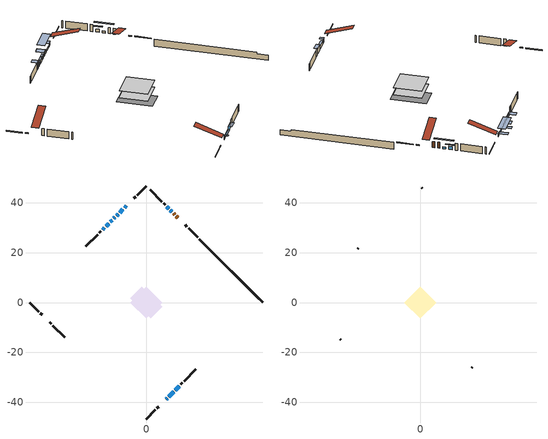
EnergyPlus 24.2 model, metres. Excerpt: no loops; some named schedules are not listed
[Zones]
conditioned space
 floor adiabatic (AdiabaticFloorConstruction): -6.35,0 0,6.35 6.35,0 0,-6.35 z0.77
 floor foundation (Slab1 construction): -6.36,1.73 -1.73,6.36 6.36,-1.73 1.73,-6.36 z-1.62
 wall outside (RimJoist1 construction): 0,-46.69 3.63,-43.07 / -46.69,0 -43.07,-3.63 / 0,46.69 -3.63,43.07 / 20.61,26.09 16.98,29.72 z0.77:1.07
 wall outside (RimJoist2 construction): 4.28,-42.41 5,-41.7 / -42.41,-4.28 -41.7,-5 / -4.28,42.41 -5,41.7 / 16.32,30.37 15.61,31.08 z0.77:1.07
 wall outside (AdiabaticWallConstruction 1): 12.67,34.03 12.12,34.57 / 11.47,35.23 10.97,35.72 z0.77:2.8
 wall outside (AdiabaticWallConstruction): 7.94,-38.76 8.35,-38.34 z0.77:1.99; -7.94,38.76 -8.71,37.98 / 9.03,37.66 8.26,38.44 / -13.65,33.04 -14.43,32.27 / -16.75,29.95 -17.52,29.18 z0.77:1.79; 10.32,36.38 9.68,37.01 / -9.37,37.33 -10.62,36.07 / -11.28,35.41 -11.91,34.78 z0.77:1.41; 9.01,-37.69 10.95,-35.75 / -15.08,31.61 -16.09,30.6 z0.77:1.81; -12.57,34.13 -13,33.7 z0.77:1.69; 11.6,-35.09 13.2,-33.49 z0.77:2.5
 wall outside (Wall1 construction): 13.86,-32.83 14.5,-32.2 / -38.76,-7.94 -38.12,-8.57 / -18.18,28.52 -18.81,27.88 / 7.6,39.09 6.97,39.73 z0.77:3.21
 wall outside (Wall2 construction): 15.15,-31.54 19.92,-26.77 / -37.46,-9.23 -32.7,-14 / -19.47,27.23 -24.24,22.46 / 6.31,40.39 1.54,45.15 z0.77:3.21
 wall foundation (FoundationWall1 construction): 21.26,25.43,-1.62 21.26,25.43,0.77 44.15,2.54,0.77 44.15,2.54,0.14 46.69,0,0.14 46.69,0,-1.62
 window (WindowConstruction 7): 7.94,-38.76 8.35,-38.34 z0.77:1.99
 window (WindowConstruction 6): -7.94,38.76 -8.71,37.99 z0.77:1.78
 window (WindowConstruction 9): 10.31,36.38 9.69,37.01 z0.77:1.4
 window (WindowConstruction 10): -9.37,37.33 -10.62,36.07 z0.77:1.4
 window (WindowConstruction 11): -11.28,35.41 -11.91,34.78 z0.77:1.4
 window (WindowConstruction): 9.01,-37.69 10.95,-35.75 z0.77:1.81
 window (WindowConstruction 1): 9.03,37.67 8.26,38.44 z0.77:1.78
 window (WindowConstruction 8): -12.57,34.13 -13,33.7 z0.77:1.68
 window (WindowConstruction 2): 11.61,-35.09 13.2,-33.49 z0.77:2.5
 window (WindowConstruction 3): -13.65,33.04 -14.43,32.27 z0.77:1.78
 window (WindowConstruction 4): -15.08,31.61 -16.09,30.6 z0.77:1.81
 window (WindowConstruction 5): -16.75,29.95 -17.52,29.18 z0.77:1.78
 door (Door): 12.67,34.03 12.12,34.57 z0.77:2.8
 door (Door 1): 11.47,35.23 10.97,35.72 z0.77:2.8
 ceiling adiabatic (AdiabaticFloorConstruction): 0,-6.35 6.35,0 0,6.35 -6.35,0 z0.77
attic - vented
 floor to conditioned space (Floor1 construction Reversed): -6.34,0 0,6.34 6.34,0 0,-6.34 z3.21
 wall outside (Wall3 construction): 20.58,-26.12 20.8,-25.89 / -32.04,-14.66 -31.81,-14.88 / -24.89,21.8 -25.12,21.58 / 0.88,45.81 0.66,46.04 z0.77:3.21
 roof outside (Roof1 construction): 7.28,-39.41,3.21 1.1,-33.24,6.12 -0.52,-34.86,6.12 5.65,-41.04,3.21; -39.41,-7.28,3.21 -33.24,-1.1,6.12 -34.86,0.52,6.12 -41.04,-5.65,3.21; -7.28,39.41,3.21 -1.1,33.24,6.12 0.52,34.86,6.12 -5.65,41.04,3.21; 13.32,33.37,3.21 7.15,27.19,6.12 8.78,25.56,6.12 14.95,31.74,3.21
shading: 8.46,-38.24 7.83,-38.86 8.69,-39.72 9.32,-39.1 z2.14; -8.81,37.88 -7.83,38.86 -9.99,41.02 -10.97,40.04 z1.93; 7.75,38.95 12.25,34.44 12.68,34.87 8.18,39.38 z4.14; -12.56,34.13 -7.43,39.27 -9.15,40.99 -14.29,35.86 z4.14; -12.02,34.68 -11.18,35.52 -13.33,37.68 -14.17,36.84 z1.55; 11.05,-35.64 8.9,-37.79 9.33,-38.22 11.48,-36.07 z1.96; 7.61,39.08 9.67,37.02 10.1,37.45 8.04,39.51 z2.7; -13.43,33.27 -12.14,34.56 -13.86,36.28 -15.16,34.99 z2.29; 13.31,-33.38 11.5,-35.19 12.36,-36.06 14.17,-34.25 z2.65; -14.53,32.16 -13.55,33.14 -13.98,33.58 -14.96,32.59 z1.93; -16.2,30.5 -14.98,31.72 -15.41,32.15 -16.63,30.93 z1.96; -17.62,29.07 -16.64,30.05 -18.37,31.78 -19.35,30.8 z1.93
[Building]
Building 1: Terrain=Suburbs
[Site:Location]
Quebec Intl AP_QC: Latitude {deg}=46.8; Longitude {deg}=-71.38; Time Zone {hr}=-5; Elevation {m}=74; Keep Site Location Information=Yes
[Site:GroundTemperature:Shallow]
0.0108218, -2.24938, -2.43038, -1.3578, 2.94801, 7.23376, 10.9493, 13.303, 13.5029, 11.5886, 7.96783, 3.81355
[Site:WaterMainsTemperature]
Calculation Method=Schedule; Temperature Schedule=mains temperature schedule
[Material] Roughness=Rough; Thermal Absorptance=0.9
Name | Thickness {m} | Conductivity {W/m-K} | Density {kg/m3} | Specific Heat {J/kg-K} | Solar Absorptance | Visible Absorptance
asphalt or fiberglass shingles | 0.00635 | 0.162714 | 1121.4 | 1465.45 | 0.4 | 0.4
ceiling loosefill ins | 0.0846667 | 0.0480833 | 16.02 | 1046.75 | 0.7 | 0.7
ceiling stud and cavity | 0.1397 | 0.106923 | 65.682 | 1177.47 | 0.7 | 0.7
concrete 4.0 in. | 0.1016 | 1.803125 | 2242.8 | 837.4 | 0.7 | 0.7
concrete 8.0 in. | 0.2032 | 1.803125 | 2242.8 | 837.4 | 0.7 | 0.7
door material | 0.04445 | 0.053851 | 512.64 | 1214.23 | 0.7 | 0.7
exterior vertical ins | 0.00218552 | 0.029427 | 32.04 | 1214.23 | 0.7 | 0.7
floor covering | 0.0127 | 0.0433444 | 54.468 | 1339.84 | 0.6 | 0.6
floor rigid ins; wall rigid ins | 0.512978 | 0.029427 | 32.04 | 1214.23 | 0.7 | 0.7
floor stud and cavity | 0.1397 | 1.75129 | 37.0049 | 1207.88 | 0.7 | 0.7
furniture material conditioned space 1 | 0.1524 | 0.115458 | 640.8 | 1214.23 | 0.6 | 0.6
gypsum board | 0.0127 | 0.160291 | 801 | 837.4 | 0.6 | 0.6
gypsum board 1 | 0.0127 | 0.160291 | 801 | 837.4 | 0.7 | 0.7
osb sheathing 0.5 in. | 0.0127 | 0.115458 | 512.64 | 1214.23 | 0.7 | 0.7
osb sheathing 0.75 in. | 0.01905 | 0.115458 | 512.64 | 1214.23 | 0.7 | 0.7
osb sheathing 2.0 in. | 0.0508 | 0.115458 | 512.64 | 1214.23 | 0.7 | 0.7
rim joist stud and cavity | 0.0508 | 0.353641 | 125.044 | 1163.47 | 0.6 | 0.6
rim joist stud and cavity 1 | 0.0508 | 0.647153 | 125.044 | 1163.47 | 0.6 | 0.6
wall stud and cavity | 0.1397 | 0.0817079 | 139.0536 | 1170.24 | 0.7 | 0.7
wall stud and cavity 1 | 0.1397 | 0.0763602 | 139.0536 | 1170.24 | 0.7 | 0.7
wall stud and cavity 2 | 0.0889 | 6.1454 | 50.32683 | 1063.81 | 0.6 | 0.6
wall stud and cavity 3 | 0.0889 | 0.380278 | 52.3479 | 1209.89 | 0.7 | 0.7
wall stud and cavity 4 | 0.0889 | 0.391764 | 83.0341 | 1211.67 | 0.7 | 0.7
wood siding | 0.0254 | 0.102417 | 544.68 | 1172.36 | 0.4 | 0.4
wood siding 1 | 0.00254 | 0.102417 | 544.68 | 1172.36 | 0.4 | 0.4
wood siding 2; wood siding 3; wood siding 4 | 0.0254 | 0.102417 | 544.68 | 1172.36 | 0.7 | 0.7
[WindowMaterial:SimpleGlazingSystem]
Name | U-Factor {W/m2-K} | Solar Heat Gain Coefficient
WindowMaterial | 2.938365 | 0.6
WindowMaterial 1 | 2.95029 | 0.58
WindowMaterial 2 | 2.89351 | 0.66
WindowMaterial 3 | 2.93666 | 0.6
WindowMaterial 4 | 3.00253 | 0.54
WindowMaterial 5 | 2.97187 | 0.62
WindowMaterial 6 | 3.0383 | 0.46
WindowMaterial 7 | 3.03943 | 0.46
[Construction]
AdiabaticFloorConstruction: floor stud and cavity, floor rigid ins, osb sheathing 0.75 in., floor covering
AdiabaticWallConstruction: wood siding 3, wall rigid ins, wall stud and cavity 3, gypsum board
AdiabaticWallConstruction 1: wood siding 4, wall rigid ins, wall stud and cavity 3, gypsum board
Door; Door 1: door material
Floor1 construction Reversed: gypsum board, ceiling stud and cavity, ceiling loosefill ins
FoundationWall1 construction: concrete 8.0 in., gypsum board 1
furniture construction conditioned space 1: furniture material conditioned space 1
PartitionWallConstruction: gypsum board, wall stud and cavity 4, gypsum board
RimJoist1 construction: wood siding 2, osb sheathing 2.0 in., rim joist stud and cavity
RimJoist2 construction: wood siding 2, osb sheathing 2.0 in., rim joist stud and cavity 1
Roof1 construction: asphalt or fiberglass shingles
Slab1 construction: concrete 4.0 in.
Wall1 construction: wood siding, osb sheathing 0.5 in., wall stud and cavity, gypsum board
Wall2 construction: wood siding, osb sheathing 0.5 in., wall stud and cavity 1, gypsum board
Wall3 construction: wood siding 1, wall stud and cavity 2
WindowConstruction: WindowMaterial
WindowConstruction 1; WindowConstruction 3; WindowConstruction 5: WindowMaterial 1
WindowConstruction 10; WindowConstruction 11; WindowConstruction 9: WindowMaterial 7
WindowConstruction 2: WindowMaterial 2
WindowConstruction 4: WindowMaterial 3
WindowConstruction 6: WindowMaterial 4
WindowConstruction 7: WindowMaterial 5
WindowConstruction 8: WindowMaterial 6
[Zone] Multiplier=1; Part of Total Floor Area=Yes
Name | Volume {m3}
attic - vented | 38.031
conditioned space | 393.3
[Space]
Name | Zone | Volume {m3}
attic - vented 1 | attic - vented | 38.031
conditioned space 1 | conditioned space | 393.3
[ZoneInfiltration:EffectiveLeakageArea]
infil attic - vented 1: Zone or Space=attic - vented 1; Schedule=Always On Discrete; Effective Air Leakage Area {cm2}=2970.46; Stack Coefficient=0.000372062; Wind Coefficient=1.30325e-05
[ZoneMixing]
whole house fan mix: Zone or Space=attic - vented; Schedule=Always On Continuous; Design Flow Rate Calculation Method=Flow/Zone; Design Flow Rate {m3/s}=0; Source Zone or Space=conditioned space
[SurfaceProperty:ExposedFoundationPerimeter]
Slab1: Exposed Perimeter Calculation Method=TotalExposedPerimeter; Total Exposed Perimeter {m}=35.966
[InternalMass] Zone or ZoneList=conditioned space; Space or SpaceList=conditioned space 1
Name | Construction | Surface Area {m2}
furniture mass conditioned space 1 | furniture construction conditioned space 1 | 62.1599
partition wall mass | PartitionWallConstruction | 155.4
[Lights]
interior lighting: Zone or ZoneList or Space or SpaceList=conditioned space 1; Schedule=interior lighting schedule; Design Level Calculation Method=LightingLevel; Lighting Level {W}=343.2; Return Air Fraction=0; Fraction Radiant=0.6; Fraction Visible=0.2; Fraction Replaceable=1
[People]
occupants: Zone or ZoneList or Space or SpaceList=conditioned space 1; Number of People Schedule=occupants schedule; Number of People Calculation Method=People; Number of People=3; Fraction Radiant=0.314171; Sensible Heat Fraction=0.56303; Activity Level Schedule=occupants activity schedule; Carbon Dioxide Generation Rate {m3/s-W}=0; Enable ASHRAE 55 Comfort Warnings=No; Mean Radiant Temperature Calculation Type=EnclosureAveraged
[ElectricEquipment] Zone or ZoneList or Space or SpaceList=conditioned space 1; Design Level Calculation Method=EquipmentLevel
Name | Schedule | Design Level {W} | Fraction Latent | Fraction Radiant | Fraction Lost
clothes dryer | clothes dryer schedule | 140.772 | 0.015 | 0.081 | 0.85
clothes washer | clothes washer schedule | 32.1985 | 0.03 | 0.162 | 0.7
cooking range | cooking range schedule | 215.147 | 0.08 | 0.432 | 0.2
dishwasher | dishwasher schedule | 66.8632 | 0.3 | 0.18 | 0.4
fridge | fridge schedule | 72.9452 | 0 | 0.6 | 0
mech vent house fan | mech vent house fan schedule | 0 | 0 | 0 | 1
mech vent house fan cfis | mech vent house fan cfis schedule | 0 | 0 | 0 | 0
mech vent range fan 0 | mech vent range fan 0 schedule | 57 | 0 | 0 | 1
misc plug loads | misc plug loads schedule | 494.7 | 0.045 | 0.513 | 0.1
whole house fan | Always On Discrete | 0 | 0 | 0 | 1
[OtherEquipment] Zone or ZoneList or Space or SpaceList=conditioned space 1; Design Level Calculation Method=EquipmentLevel
Name | Fuel Type | Schedule | Design Level {W} | Fraction Latent | Fraction Radiant | Fraction Lost
clothes dryer 1 | Electricity | clothes dryer schedule | 0 | 0.015 | 0.081 | 0.85
cooking range 1 | Electricity | cooking range schedule | 0 | 0.08 | 0.432 | 0.2
general water use latent | None | general water use schedule | 62.594 | 1 | 0 | 0
general water use sensible | None | general water use schedule | -61.6891 | 0 | 0.6 | 0
mech vent house fan latent load | None | Always On Discrete | 0 | 1 | 0 | 0
mech vent house fan sensible load | None | Always On Discrete | 0 | 0 | 0 | 0
water heater energy adjustment1 | Electricity | Always On Discrete | 0.01 | 0 | 0 | 1
[ZoneInfiltration:DesignFlowRate] Zone or ZoneList or Space or SpaceList=conditioned space 1; Schedule=Always On Discrete; Design Flow Rate Calculation Method=Flow/Zone; Design Flow Rate {m3/s}=0
infil flow; natural vent flow; whole house fan flow
[Foundation:Kiva]
Foundation Kiva 1: Initial Indoor Air Temperature {C}=18; Wall Height Above Grade {m}=0.769986; Wall Depth Below Slab {m}=0.2032; Custom Block Material Name 1=exterior vertical ins; Custom Block Depth 1 {m}=2.39; Custom Block X Position 1 {m}=0.2159; Custom Block Z Position 1 {m}=0
[Foundation:Kiva:Settings]
Soil Conductivity {W/m-K}=0.849921; Soil Density {kg/m3}=1842.3; Soil Specific Heat {J/kg-K}=418.7; Ground Solar Absorptivity=0.9; Ground Thermal Absorptivity=0.9; Ground Surface Roughness {m}=0.03; Far-Field Width {m}=40; Deep-Ground Boundary Condition=ZeroFlux; Deep-Ground Depth {m}=40; Minimum Cell Dimension {m}=0.2; Maximum Cell Growth Coefficient=3; Simulation Timestep=Timestep
[Exterior:Lights]
exterior lighting: Schedule=exterior lighting schedule; Design Level {W}=75.6
[Schedule:Constant]
Name | Hourly Value
Always On Continuous; mech vent house fan schedule; mech vent house fan cfis schedule; Always On Discrete | 1
occupants activity schedule | 117.228
fridge schedule | 0
[Schedule:Week:Daily]
interior lighting schedule Week Rule - Jan1-Jan27: interior lighting schedule day, interior lighting schedule day, interior lighting schedule day, interior lighting schedule day, interior lighting schedule day, interior lighting schedule day, interior lighting schedule day, interior lighting schedule default day, interior lighting schedule default day, interior lighting schedule default day, interior lighting schedule default day, interior lighting schedule default day
interior lighting schedule Week Rule - Jan28-Feb3: interior lighting schedule day, interior lighting schedule day, interior lighting schedule day, interior lighting schedule day, interior lighting schedule day 1, interior lighting schedule day 1, interior lighting schedule day 1, interior lighting schedule default day, interior lighting schedule default day, interior lighting schedule default day, interior lighting schedule default day, interior lighting schedule default day
interior lighting schedule Week Rule - Feb4-Feb24: interior lighting schedule day 1, interior lighting schedule day 1, interior lighting schedule day 1, interior lighting schedule day 1, interior lighting schedule day 1, interior lighting schedule day 1, interior lighting schedule day 1, interior lighting schedule default day, interior lighting schedule default day, interior lighting schedule default day, interior lighting schedule default day, interior lighting schedule default day
interior lighting schedule Week Rule - Feb25-Mar3: interior lighting schedule day 1, interior lighting schedule day 1, interior lighting schedule day 1, interior lighting schedule day 1, interior lighting schedule day 2, interior lighting schedule day 2, interior lighting schedule day 2, interior lighting schedule default day, interior lighting schedule default day, interior lighting schedule default day, interior lighting schedule default day, interior lighting schedule default day
interior lighting schedule Week Rule - Mar4-Mar31: interior lighting schedule day 2, interior lighting schedule day 2, interior lighting schedule day 2, interior lighting schedule day 2, interior lighting schedule day 2, interior lighting schedule day 2, interior lighting schedule day 2, interior lighting schedule default day, interior lighting schedule default day, interior lighting schedule default day, interior lighting schedule default day, interior lighting schedule default day
interior lighting schedule Week Rule - Apr1-Apr28: interior lighting schedule day 3, interior lighting schedule day 3, interior lighting schedule day 3, interior lighting schedule day 3, interior lighting schedule day 3, interior lighting schedule day 3, interior lighting schedule day 3, interior lighting schedule default day, interior lighting schedule default day, interior lighting schedule default day, interior lighting schedule default day, interior lighting schedule default day
interior lighting schedule Week Rule - Apr29-May5: interior lighting schedule day 3, interior lighting schedule day 3, interior lighting schedule day 4, interior lighting schedule day 4, interior lighting schedule day 4, interior lighting schedule day 4, interior lighting schedule day 4, interior lighting schedule default day, interior lighting schedule default day, interior lighting schedule default day, interior lighting schedule default day, interior lighting schedule default day
interior lighting schedule Week Rule - May6-May26: interior lighting schedule day 4, interior lighting schedule day 4, interior lighting schedule day 4, interior lighting schedule day 4, interior lighting schedule day 4, interior lighting schedule day 4, interior lighting schedule day 4, interior lighting schedule default day, interior lighting schedule default day, interior lighting schedule default day, interior lighting schedule default day, interior lighting schedule default day
interior lighting schedule Week Rule - May27-Jun2: interior lighting schedule day 4, interior lighting schedule day 4, interior lighting schedule day 4, interior lighting schedule day 4, interior lighting schedule day 4, interior lighting schedule day 5, interior lighting schedule day 5, interior lighting schedule default day, interior lighting schedule default day, interior lighting schedule default day, interior lighting schedule default day, interior lighting schedule default day
interior lighting schedule Week Rule - Jun3-Jun30: interior lighting schedule day 5, interior lighting schedule day 5, interior lighting schedule day 5, interior lighting schedule day 5, interior lighting schedule day 5, interior lighting schedule day 5, interior lighting schedule day 5, interior lighting schedule default day, interior lighting schedule default day, interior lighting schedule default day, interior lighting schedule default day, interior lighting schedule default day
interior lighting schedule Week Rule - Jul1-Jul28: interior lighting schedule day 6, interior lighting schedule day 6, interior lighting schedule day 6, interior lighting schedule day 6, interior lighting schedule day 6, interior lighting schedule day 6, interior lighting schedule day 6, interior lighting schedule default day, interior lighting schedule default day, interior lighting schedule default day, interior lighting schedule default day, interior lighting schedule default day
interior lighting schedule Week Rule - Jul29-Aug4: interior lighting schedule day 6, interior lighting schedule day 6, interior lighting schedule day 6, interior lighting schedule day 7, interior lighting schedule day 7, interior lighting schedule day 7, interior lighting schedule day 7, interior lighting schedule default day, interior lighting schedule default day, interior lighting schedule default day, interior lighting schedule default day, interior lighting schedule default day
interior lighting schedule Week Rule - Aug5-Aug25: interior lighting schedule day 7, interior lighting schedule day 7, interior lighting schedule day 7, interior lighting schedule day 7, interior lighting schedule day 7, interior lighting schedule day 7, interior lighting schedule day 7, interior lighting schedule default day, interior lighting schedule default day, interior lighting schedule default day, interior lighting schedule default day, interior lighting schedule default day
interior lighting schedule Week Rule - Aug26-Sep1: interior lighting schedule day 7, interior lighting schedule day 7, interior lighting schedule day 7, interior lighting schedule day 7, interior lighting schedule day 7, interior lighting schedule day 7, interior lighting schedule day 8, interior lighting schedule default day, interior lighting schedule default day, interior lighting schedule default day, interior lighting schedule default day, interior lighting schedule default day
interior lighting schedule Week Rule - Sep2-Sep29: interior lighting schedule day 8, interior lighting schedule day 8, interior lighting schedule day 8, interior lighting schedule day 8, interior lighting schedule day 8, interior lighting schedule day 8, interior lighting schedule day 8, interior lighting schedule default day, interior lighting schedule default day, interior lighting schedule default day, interior lighting schedule default day, interior lighting schedule default day
interior lighting schedule Week Rule - Sep30-Oct6: interior lighting schedule day 8, interior lighting schedule day 9, interior lighting schedule day 9, interior lighting schedule day 9, interior lighting schedule day 9, interior lighting schedule day 9, interior lighting schedule day 9, interior lighting schedule default day, interior lighting schedule default day, interior lighting schedule default day, interior lighting schedule default day, interior lighting schedule default day
interior lighting schedule Week Rule - Oct7-Oct27: interior lighting schedule day 9, interior lighting schedule day 9, interior lighting schedule day 9, interior lighting schedule day 9, interior lighting schedule day 9, interior lighting schedule day 9, interior lighting schedule day 9, interior lighting schedule default day, interior lighting schedule default day, interior lighting schedule default day, interior lighting schedule default day, interior lighting schedule default day
interior lighting schedule Week Rule - Oct28-Nov3: interior lighting schedule day 9, interior lighting schedule day 9, interior lighting schedule day 9, interior lighting schedule day 9, interior lighting schedule day 10, interior lighting schedule day 10, interior lighting schedule day 10, interior lighting schedule default day, interior lighting schedule default day, interior lighting schedule default day, interior lighting schedule default day, interior lighting schedule default day
interior lighting schedule Week Rule - Nov4-Nov24: interior lighting schedule day 10, interior lighting schedule day 10, interior lighting schedule day 10, interior lighting schedule day 10, interior lighting schedule day 10, interior lighting schedule day 10, interior lighting schedule day 10, interior lighting schedule default day, interior lighting schedule default day, interior lighting schedule default day, interior lighting schedule default day, interior lighting schedule default day
interior lighting schedule Week Rule - Nov25-Dec1: interior lighting schedule day 10, interior lighting schedule day 10, interior lighting schedule day 10, interior lighting schedule day 10, interior lighting schedule day 10, interior lighting schedule day 10, interior lighting schedule day 11, interior lighting schedule default day, interior lighting schedule default day, interior lighting schedule default day, interior lighting schedule default day, interior lighting schedule default day
interior lighting schedule Week Rule - Dec2-Dec31: interior lighting schedule day 11, interior lighting schedule day 11, interior lighting schedule day 11, interior lighting schedule day 11, interior lighting schedule day 11, interior lighting schedule day 11, interior lighting schedule day 11, interior lighting schedule default day, interior lighting schedule default day, interior lighting schedule default day, interior lighting schedule default day, interior lighting schedule default day
occupants schedule Week Rule - Jan1-Dec31: occupants schedule day, occupants schedule day, occupants schedule day, occupants schedule day, occupants schedule day, occupants schedule day, occupants schedule day, occupants schedule default day, occupants schedule default day, occupants schedule default day, occupants schedule default day, occupants schedule default day
clothes dryer schedule Week Rule - Jan1-Dec31: clothes dryer schedule day, clothes dryer schedule day, clothes dryer schedule day, clothes dryer schedule day, clothes dryer schedule day, clothes dryer schedule day, clothes dryer schedule day, clothes dryer schedule default day, clothes dryer schedule default day, clothes dryer schedule default day, clothes dryer schedule default day, clothes dryer schedule default day
clothes washer schedule Week Rule - Jan1-Dec31: clothes washer schedule day, clothes washer schedule day, clothes washer schedule day, clothes washer schedule day, clothes washer schedule day, clothes washer schedule day, clothes washer schedule day, clothes washer schedule default day, clothes washer schedule default day, clothes washer schedule default day, clothes washer schedule default day, clothes washer schedule default day
cooking range schedule Week Rule - Jan1-Dec31: cooking range schedule day, cooking range schedule day, cooking range schedule day, cooking range schedule day, cooking range schedule day, cooking range schedule day, cooking range schedule day, cooking range schedule default day, cooking range schedule default day, cooking range schedule default day, cooking range schedule default day, cooking range schedule default day
dishwasher schedule Week Rule - Jan1-Dec31: dishwasher schedule day, dishwasher schedule day, dishwasher schedule day, dishwasher schedule day, dishwasher schedule day, dishwasher schedule day, dishwasher schedule day, dishwasher schedule default day, dishwasher schedule default day, dishwasher schedule default day, dishwasher schedule default day, dishwasher schedule default day
mech vent range fan 0 schedule Week Rule - Jan1-Dec31: mech vent range fan 0 schedule day, mech vent range fan 0 schedule day, mech vent range fan 0 schedule day, mech vent range fan 0 schedule day, mech vent range fan 0 schedule day, mech vent range fan 0 schedule day, mech vent range fan 0 schedule day, mech vent range fan 0 schedule default day, mech vent range fan 0 schedule default day, mech vent range fan 0 schedule default day, mech vent range fan 0 schedule default day, mech vent range fan 0 schedule default day
misc plug loads schedule Week Rule - Jan1-Dec31: misc plug loads schedule day, misc plug loads schedule day, misc plug loads schedule day, misc plug loads schedule day, misc plug loads schedule day, misc plug loads schedule day, misc plug loads schedule day, misc plug loads schedule default day, misc plug loads schedule default day, misc plug loads schedule default day, misc plug loads schedule default day, misc plug loads schedule default day
general water use schedule Week Rule - Jan1-Dec31: general water use schedule day, general water use schedule day, general water use schedule day, general water use schedule day, general water use schedule day, general water use schedule day, general water use schedule day, general water use schedule default day, general water use schedule default day, general water use schedule default day, general water use schedule default day, general water use schedule default day
exterior lighting schedule Week Rule - Jan1-Jan27: exterior lighting schedule day, exterior lighting schedule day, exterior lighting schedule day, exterior lighting schedule day, exterior lighting schedule day, exterior lighting schedule day, exterior lighting schedule day, exterior lighting schedule default day, exterior lighting schedule default day, exterior lighting schedule default day, exterior lighting schedule default day, exterior lighting schedule default day
exterior lighting schedule Week Rule - Jan28-Feb3: exterior lighting schedule day, exterior lighting schedule day, exterior lighting schedule day, exterior lighting schedule day, exterior lighting schedule day 1, exterior lighting schedule day 1, exterior lighting schedule day 1, exterior lighting schedule default day, exterior lighting schedule default day, exterior lighting schedule default day, exterior lighting schedule default day, exterior lighting schedule default day
exterior lighting schedule Week Rule - Feb4-Feb24: exterior lighting schedule day 1, exterior lighting schedule day 1, exterior lighting schedule day 1, exterior lighting schedule day 1, exterior lighting schedule day 1, exterior lighting schedule day 1, exterior lighting schedule day 1, exterior lighting schedule default day, exterior lighting schedule default day, exterior lighting schedule default day, exterior lighting schedule default day, exterior lighting schedule default day
exterior lighting schedule Week Rule - Feb25-Mar3: exterior lighting schedule day 1, exterior lighting schedule day 1, exterior lighting schedule day 1, exterior lighting schedule day 1, exterior lighting schedule day 2, exterior lighting schedule day 2, exterior lighting schedule day 2, exterior lighting schedule default day, exterior lighting schedule default day, exterior lighting schedule default day, exterior lighting schedule default day, exterior lighting schedule default day
exterior lighting schedule Week Rule - Mar4-Mar31: exterior lighting schedule day 2, exterior lighting schedule day 2, exterior lighting schedule day 2, exterior lighting schedule day 2, exterior lighting schedule day 2, exterior lighting schedule day 2, exterior lighting schedule day 2, exterior lighting schedule default day, exterior lighting schedule default day, exterior lighting schedule default day, exterior lighting schedule default day, exterior lighting schedule default day
exterior lighting schedule Week Rule - Apr1-Apr28: exterior lighting schedule day 3, exterior lighting schedule day 3, exterior lighting schedule day 3, exterior lighting schedule day 3, exterior lighting schedule day 3, exterior lighting schedule day 3, exterior lighting schedule day 3, exterior lighting schedule default day, exterior lighting schedule default day, exterior lighting schedule default day, exterior lighting schedule default day, exterior lighting schedule default day
exterior lighting schedule Week Rule - Apr29-May5: exterior lighting schedule day 3, exterior lighting schedule day 3, exterior lighting schedule day 4, exterior lighting schedule day 4, exterior lighting schedule day 4, exterior lighting schedule day 4, exterior lighting schedule day 4, exterior lighting schedule default day, exterior lighting schedule default day, exterior lighting schedule default day, exterior lighting schedule default day, exterior lighting schedule default day
exterior lighting schedule Week Rule - May6-May26: exterior lighting schedule day 4, exterior lighting schedule day 4, exterior lighting schedule day 4, exterior lighting schedule day 4, exterior lighting schedule day 4, exterior lighting schedule day 4, exterior lighting schedule day 4, exterior lighting schedule default day, exterior lighting schedule default day, exterior lighting schedule default day, exterior lighting schedule default day, exterior lighting schedule default day
exterior lighting schedule Week Rule - May27-Jun2: exterior lighting schedule day 4, exterior lighting schedule day 4, exterior lighting schedule day 4, exterior lighting schedule day 4, exterior lighting schedule day 4, exterior lighting schedule day 5, exterior lighting schedule day 5, exterior lighting schedule default day, exterior lighting schedule default day, exterior lighting schedule default day, exterior lighting schedule default day, exterior lighting schedule default day
exterior lighting schedule Week Rule - Jun3-Jun30: exterior lighting schedule day 5, exterior lighting schedule day 5, exterior lighting schedule day 5, exterior lighting schedule day 5, exterior lighting schedule day 5, exterior lighting schedule day 5, exterior lighting schedule day 5, exterior lighting schedule default day, exterior lighting schedule default day, exterior lighting schedule default day, exterior lighting schedule default day, exterior lighting schedule default day
exterior lighting schedule Week Rule - Jul1-Jul28: exterior lighting schedule day 6, exterior lighting schedule day 6, exterior lighting schedule day 6, exterior lighting schedule day 6, exterior lighting schedule day 6, exterior lighting schedule day 6, exterior lighting schedule day 6, exterior lighting schedule default day, exterior lighting schedule default day, exterior lighting schedule default day, exterior lighting schedule default day, exterior lighting schedule default day
exterior lighting schedule Week Rule - Jul29-Aug4: exterior lighting schedule day 6, exterior lighting schedule day 6, exterior lighting schedule day 6, exterior lighting schedule day 7, exterior lighting schedule day 7, exterior lighting schedule day 7, exterior lighting schedule day 7, exterior lighting schedule default day, exterior lighting schedule default day, exterior lighting schedule default day, exterior lighting schedule default day, exterior lighting schedule default day
exterior lighting schedule Week Rule - Aug5-Aug25: exterior lighting schedule day 7, exterior lighting schedule day 7, exterior lighting schedule day 7, exterior lighting schedule day 7, exterior lighting schedule day 7, exterior lighting schedule day 7, exterior lighting schedule day 7, exterior lighting schedule default day, exterior lighting schedule default day, exterior lighting schedule default day, exterior lighting schedule default day, exterior lighting schedule default day
exterior lighting schedule Week Rule - Aug26-Sep1: exterior lighting schedule day 7, exterior lighting schedule day 7, exterior lighting schedule day 7, exterior lighting schedule day 7, exterior lighting schedule day 7, exterior lighting schedule day 7, exterior lighting schedule day 8, exterior lighting schedule default day, exterior lighting schedule default day, exterior lighting schedule default day, exterior lighting schedule default day, exterior lighting schedule default day
exterior lighting schedule Week Rule - Sep2-Sep29: exterior lighting schedule day 8, exterior lighting schedule day 8, exterior lighting schedule day 8, exterior lighting schedule day 8, exterior lighting schedule day 8, exterior lighting schedule day 8, exterior lighting schedule day 8, exterior lighting schedule default day, exterior lighting schedule default day, exterior lighting schedule default day, exterior lighting schedule default day, exterior lighting schedule default day
exterior lighting schedule Week Rule - Sep30-Oct6: exterior lighting schedule day 8, exterior lighting schedule day 9, exterior lighting schedule day 9, exterior lighting schedule day 9, exterior lighting schedule day 9, exterior lighting schedule day 9, exterior lighting schedule day 9, exterior lighting schedule default day, exterior lighting schedule default day, exterior lighting schedule default day, exterior lighting schedule default day, exterior lighting schedule default day
exterior lighting schedule Week Rule - Oct7-Oct27: exterior lighting schedule day 9, exterior lighting schedule day 9, exterior lighting schedule day 9, exterior lighting schedule day 9, exterior lighting schedule day 9, exterior lighting schedule day 9, exterior lighting schedule day 9, exterior lighting schedule default day, exterior lighting schedule default day, exterior lighting schedule default day, exterior lighting schedule default day, exterior lighting schedule default day
exterior lighting schedule Week Rule - Oct28-Nov3: exterior lighting schedule day 9, exterior lighting schedule day 9, exterior lighting schedule day 9, exterior lighting schedule day 9, exterior lighting schedule day 10, exterior lighting schedule day 10, exterior lighting schedule day 10, exterior lighting schedule default day, exterior lighting schedule default day, exterior lighting schedule default day, exterior lighting schedule default day, exterior lighting schedule default day
exterior lighting schedule Week Rule - Nov4-Nov24: exterior lighting schedule day 10, exterior lighting schedule day 10, exterior lighting schedule day 10, exterior lighting schedule day 10, exterior lighting schedule day 10, exterior lighting schedule day 10, exterior lighting schedule day 10, exterior lighting schedule default day, exterior lighting schedule default day, exterior lighting schedule default day, exterior lighting schedule default day, exterior lighting schedule default day
exterior lighting schedule Week Rule - Nov25-Dec1: exterior lighting schedule day 10, exterior lighting schedule day 10, exterior lighting schedule day 10, exterior lighting schedule day 10, exterior lighting schedule day 10, exterior lighting schedule day 10, exterior lighting schedule day 11, exterior lighting schedule default day, exterior lighting schedule default day, exterior lighting schedule default day, exterior lighting schedule default day, exterior lighting schedule default day
exterior lighting schedule Week Rule - Dec2-Dec31: exterior lighting schedule day 11, exterior lighting schedule day 11, exterior lighting schedule day 11, exterior lighting schedule day 11, exterior lighting schedule day 11, exterior lighting schedule day 11, exterior lighting schedule day 11, exterior lighting schedule default day, exterior lighting schedule default day, exterior lighting schedule default day, exterior lighting schedule default day, exterior lighting schedule default day
[Schedule:Year]
interior lighting schedule: interior lighting schedule Week Rule - Jan1-Jan27, 1, 1, 1, 27, interior lighting schedule Week Rule - Jan28-Feb3, 1, 28, 2, 3, interior lighting schedule Week Rule - Feb4-Feb24, 2, 4, 2, 24, interior lighting schedule Week Rule - Feb25-Mar3, 2, 25, 3, 3, interior lighting schedule Week Rule - Mar4-Mar31, 3, 4, 3, 31, interior lighting schedule Week Rule - Apr1-Apr28, 4, 1, 4, 28, interior lighting schedule Week Rule - Apr29-May5, 4, 29, 5, 5, interior lighting schedule Week Rule - May6-May26, 5, 6, 5, 26, interior lighting schedule Week Rule - May27-Jun2, 5, 27, 6, 2, interior lighting schedule Week Rule - Jun3-Jun30, 6, 3, 6, 30, interior lighting schedule Week Rule - Jul1-Jul28, 7, 1, 7, 28, interior lighting schedule Week Rule - Jul29-Aug4, 7, 29, 8, 4, interior lighting schedule Week Rule - Aug5-Aug25, 8, 5, 8, 25, interior lighting schedule Week Rule - Aug26-Sep1, 8, 26, 9, 1, interior lighting schedule Week Rule - Sep2-Sep29, 9, 2, 9, 29, interior lighting schedule Week Rule - Sep30-Oct6, 9, 30, 10, 6, interior lighting schedule Week Rule - Oct7-Oct27, 10, 7, 10, 27, interior lighting schedule Week Rule - Oct28-Nov3, 10, 28, 11, 3, interior lighting schedule Week Rule - Nov4-Nov24, 11, 4, 11, 24, interior lighting schedule Week Rule - Nov25-Dec1, 11, 25, 12, 1, interior lighting schedule Week Rule - Dec2-Dec31, 12, 2, 12, 31
occupants schedule: occupants schedule Week Rule - Jan1-Dec31, 1, 1, 12, 31
clothes dryer schedule: clothes dryer schedule Week Rule - Jan1-Dec31, 1, 1, 12, 31
clothes washer schedule: clothes washer schedule Week Rule - Jan1-Dec31, 1, 1, 12, 31
cooking range schedule: cooking range schedule Week Rule - Jan1-Dec31, 1, 1, 12, 31
dishwasher schedule: dishwasher schedule Week Rule - Jan1-Dec31, 1, 1, 12, 31
mech vent range fan 0 schedule: mech vent range fan 0 schedule Week Rule - Jan1-Dec31, 1, 1, 12, 31
misc plug loads schedule: misc plug loads schedule Week Rule - Jan1-Dec31, 1, 1, 12, 31
general water use schedule: general water use schedule Week Rule - Jan1-Dec31, 1, 1, 12, 31
exterior lighting schedule: exterior lighting schedule Week Rule - Jan1-Jan27, 1, 1, 1, 27, exterior lighting schedule Week Rule - Jan28-Feb3, 1, 28, 2, 3, exterior lighting schedule Week Rule - Feb4-Feb24, 2, 4, 2, 24, exterior lighting schedule Week Rule - Feb25-Mar3, 2, 25, 3, 3, exterior lighting schedule Week Rule - Mar4-Mar31, 3, 4, 3, 31, exterior lighting schedule Week Rule - Apr1-Apr28, 4, 1, 4, 28, exterior lighting schedule Week Rule - Apr29-May5, 4, 29, 5, 5, exterior lighting schedule Week Rule - May6-May26, 5, 6, 5, 26, exterior lighting schedule Week Rule - May27-Jun2, 5, 27, 6, 2, exterior lighting schedule Week Rule - Jun3-Jun30, 6, 3, 6, 30, exterior lighting schedule Week Rule - Jul1-Jul28, 7, 1, 7, 28, exterior lighting schedule Week Rule - Jul29-Aug4, 7, 29, 8, 4, exterior lighting schedule Week Rule - Aug5-Aug25, 8, 5, 8, 25, exterior lighting schedule Week Rule - Aug26-Sep1, 8, 26, 9, 1, exterior lighting schedule Week Rule - Sep2-Sep29, 9, 2, 9, 29, exterior lighting schedule Week Rule - Sep30-Oct6, 9, 30, 10, 6, exterior lighting schedule Week Rule - Oct7-Oct27, 10, 7, 10, 27, exterior lighting schedule Week Rule - Oct28-Nov3, 10, 28, 11, 3, exterior lighting schedule Week Rule - Nov4-Nov24, 11, 4, 11, 24, exterior lighting schedule Week Rule - Nov25-Dec1, 11, 25, 12, 1, exterior lighting schedule Week Rule - Dec2-Dec31, 12, 2, 12, 31
[Schedule:Compact]
mains temperature schedule: Through: 01/01, For: AllDays, Until: 24:00, 5.175, Through: 01/02, For: AllDays, Until: 24:00, 5.10167, Through: 01/03, For: AllDays, Until: 24:00, 5.02889, Through: 01/04, For: AllDays, Until: 24:00, 4.95778, Through: 01/05, For: AllDays, Until: 24:00, 4.88778, Through: 01/06, For: AllDays, Until: 24:00, 4.81833, Through: 01/07, For: AllDays, Until: 24:00, 4.75056, Through: 01/08, For: AllDays, Until: 24:00, 4.68389, Through: 01/09, For: AllDays, Until: 24:00, 4.61833, Through: 01/10, For: AllDays, Until: 24:00, 4.55389, Through: 01/11, For: AllDays, Until: 24:00, 4.49056, Through: 01/12, For: AllDays, Until: 24:00, 4.42889, Through: 01/13, For: AllDays, Until: 24:00, 4.36778, Through: 01/14, For: AllDays, Until: 24:00, 4.30889, Through: 01/15, For: AllDays, Until: 24:00, 4.25056, Through: 01/16, For: AllDays, Until: 24:00, 4.19389, Through: 01/17, For: AllDays, Until: 24:00, 4.13833, Through: 01/18, For: AllDays, Until: 24:00, 4.08444, Through: 01/19, For: AllDays, Until: 24:00, 4.03167, Through: 01/20, For: AllDays, Until: 24:00, 3.98056, Through: 01/21, For: AllDays, Until: 24:00, 3.93056, Through: 01/22, For: AllDays, Until: 24:00, 3.88222, Through: 01/23, For: AllDays, Until: 24:00, 3.835, Through: 01/24, For: AllDays, Until: 24:00, 3.78944, Through: 01/25, For: AllDays, Until: 24:00, 3.74556, Through: 01/26, For: AllDays, Until: 24:00, 3.70278, Through: 01/27, For: AllDays, Until: 24:00, 3.66167, Through: 01/28, For: AllDays, Until: 24:00, 3.62167, Through: 01/29, For: AllDays, Until: 24:00, 3.58389, Through: 01/30, For: AllDays, Until: 24:00, 3.54722, Through: 01/31, For: AllDays, Until: 24:00, 3.51167, Through: 02/01, For: AllDays, Until: 24:00, 3.47833, Through: 02/02, For: AllDays, Until: 24:00, 3.44611, Through: 02/03, For: AllDays, Until: 24:00, 3.41556, Through: 02/04, For: AllDays, Until: 24:00, 3.38667, Through: 02/05, For: AllDays, Until: 24:00, 3.35944, Through: 02/06, For: AllDays, Until: 24:00, 3.33389, Through: 02/07, For: AllDays, Until: 24:00, 3.30944, Through: 02/08, For: AllDays, Until: 24:00, 3.28667, Through: 02/09, For: AllDays, Until: 24:00, 3.26611, Through: 02/10, For: AllDays, Until: 24:00, 3.24667, Through: 02/11, For: AllDays, Until: 24:00, 3.22889, Through: 02/12, For: AllDays, Until: 24:00, 3.21278, Through: 02/13, For: AllDays, Until: 24:00, 3.19833, Through: 02/14, For: AllDays, Until: 24:00, 3.18556, Through: 02/15, For: AllDays, Until: 24:00, 3.17389, Through: 02/16, For: AllDays, Until: 24:00, 3.16444, Through: 02/17, For: AllDays, Until: 24:00, 3.15667, Through: 02/18, For: AllDays, Until: 24:00, 3.15056, Through: 02/19, For: AllDays, Until: 24:00, 3.14556, Through: 02/20, For: AllDays, Until: 24:00, 3.14278, Through: 02/21, For: AllDays, Until: 24:00, 3.14111, Through: 02/22, For: AllDays, Until: 24:00, 3.14167, Through: 02/23, For: AllDays, Until: 24:00, 3.14333, Through: 02/24, For: AllDays, Until: 24:00, 3.14722, Through: 02/25, For: AllDays, Until: 24:00, 3.15222, Through: 02/26, For: AllDays, Until: 24:00, 3.15944, Through: 02/27, For: AllDays, Until: 24:00, 3.16778, Through: 02/28, For: AllDays, Until: 24:00, 3.17778, Through: 03/01, For: AllDays, Until: 24:00, 3.18944, Through: 03/02, For: AllDays, Until: 24:00, 3.20333, Through: 03/03, For: AllDays, Until: 24:00, 3.21833, Through: 03/04, For: AllDays, Until: 24:00, 3.235, Through: 03/05, For: AllDays, Until: 24:00, 3.25333, Through: 03/06, For: AllDays, Until: 24:00, 3.27333, Through: 03/07, For: AllDays, Until: 24:00, 3.29444, Through: 03/08, For: AllDays, Until: 24:00, 3.31778, Through: 03/09, For: AllDays, Until: 24:00, 3.34222, Through: 03/10, For: AllDays, Until: 24:00, 3.36889, Through: 03/11, For: AllDays, Until: 24:00, 3.39667, Through: 03/12, For: AllDays, Until: 24:00, 3.42611, Through: 03/13, For: AllDays, Until: 24:00, 3.45722, Through: 03/14, For: AllDays, Until: 24:00, 3.49, Through: 03/15, For: AllDays, Until: 24:00, 3.52389, Through: 03/16, For: AllDays, Until: 24:00, 3.55944, Through: 03/17, For: AllDays, Until: 24:00, 3.59667, Through: 03/18, For: AllDays, Until: 24:00, 3.63556, Through: 03/19, For: AllDays, Until: 24:00, 3.67556, Through: 03/20, For: AllDays, Until: 24:00, 3.71722, Through: 03/21, For: AllDays, Until: 24:00, 3.76056, Through: 03/22, For: AllDays, Until: 24:00, 3.80556, Through: 03/23, For: AllDays, Until: 24:00, 3.85111, Through: 03/24, For: AllDays, Until: 24:00, 3.89889, Through: 03/25, For: AllDays, Until: 24:00, 3.94778, Through: 03/26, For: AllDays, Until: 24:00, 3.99833, Through: 03/27, For: AllDays, Until: 24:00, 4.05, Through: 03/28, For: AllDays, Until: 24:00, 4.10333, Through: 03/29, For: AllDays, Until: 24:00, 4.15778, Through: 03/30, For: AllDays, Until: 24:00, 4.21333, Through: 03/31, For: AllDays, Until: 24:00, 4.27056, Through: 04/01, For: AllDays, Until: 24:00, 4.32944, Through: 04/02, For: AllDays, Until: 24:00, 4.38889, Through: 04/03, For: AllDays, Until: 24:00, 4.45, Through: 04/04, For: AllDays, Until: 24:00, 4.51222, Through: 04/05, For: AllDays, Until: 24:00, 4.57611, Through: 04/06, For: AllDays, Until: 24:00, 4.64056, Through: 04/07, For: AllDays, Until: 24:00, 4.70667, Through: 04/08, For: AllDays, Until: 24:00, 4.77389, Through: 04/09, For: AllDays, Until: 24:00, 4.84222, Through: 04/10, For: AllDays, Until: 24:00, 4.91167, Through: 04/11, For: AllDays, Until: 24:00, 4.98278, Through: 04/12, For: AllDays, Until: 24:00, 5.05444, Through: 04/13, For: AllDays, Until: 24:00, 5.12722, Through: 04/14, For: AllDays, Until: 24:00, 5.20111, Through: 04/15, For: AllDays, Until: 24:00, 5.27611, Through: 04/16, For: AllDays, Until: 24:00, 5.35167, Through: 04/17, For: AllDays, Until: 24:00, 5.42889, Through: 04/18, For: AllDays, Until: 24:00, 5.50667, Through: 04/19, For: AllDays, Until: 24:00, 5.58556, Through: 04/20, For: AllDays, Until: 24:00, 5.665, Through: 04/21, For: AllDays, Until: 24:00, 5.74611, Through: 04/22, For: AllDays, Until: 24:00, 5.82722, Through: 04/23, For: AllDays, Until: 24:00, 5.91, Through: 04/24, For: AllDays, Until: 24:00, 5.99278, Through: 04/25, For: AllDays, Until: 24:00, 6.07722, Through: 04/26, For: AllDays, Until: 24:00, 6.16167, Through: 04/27, For: AllDays, Until: 24:00, 6.24722, Through: 04/28, For: AllDays, Until: 24:00, 6.33389, Through: 04/29, For: AllDays, Until: 24:00, 6.42056, Through: 04/30, For: AllDays, Until: 24:00, 6.50833, Through: 05/01, For: AllDays, Until: 24:00, 6.59667, Through: 05/02, For: AllDays, Until: 24:00, 6.68556, Through: 05/03, For: AllDays, Until: 24:00, 6.775, Through: 05/04, For: AllDays, Until: 24:00, 6.86556, Through: 05/05, For: AllDays, Until: 24:00, 6.95611, Through: 05/06, For: AllDays, Until: 24:00, 7.04722, Through: 05/07, For: AllDays, Until: 24:00, 7.13889, Through: 05/08, For: AllDays, Until: 24:00, 7.23111, Through: 05/09, For: AllDays, Until: 24:00, 7.32333, Through: 05/10, For: AllDays, Until: 24:00, 7.41667, Through: 05/11, For: AllDays, Until: 24:00, 7.51, Through: 05/12, For: AllDays, Until: 24:00, 7.60389, Through: 05/13, For: AllDays, Until: 24:00, 7.69778, Through: 05/14, For: AllDays, Until: 24:00, 7.79222, Through: 05/15, For: AllDays, Until: 24:00, 7.88667, Through: 05/16, For: AllDays, Until: 24:00, 7.98167, Through: 05/17, For: AllDays, Until: 24:00, 8.07667, Through: 05/18, For: AllDays, Until: 24:00, 8.17167, Through: 05/19, For: AllDays, Until: 24:00, 8.26722, Through: 05/20, For: AllDays, Until: 24:00, 8.36278, Through: 05/21, For: AllDays, Until: 24:00, 8.45833, Through: 05/22, For: AllDays, Until: 24:00, 8.55444, Through: 05/23, For: AllDays, Until: 24:00, 8.65, Through: 05/24, For: AllDays, Until: 24:00, 8.74611, Through: 05/25, For: AllDays, Until: 24:00, 8.84167, Through: 05/26, For: AllDays, Until: 24:00, 8.93722, Through: 05/27, For: AllDays, Until: 24:00, 9.03333, Through: 05/28, For: AllDays, Until: 24:00, 9.12889, Through: 05/29, For: AllDays, Until: 24:00, 9.22389, Through: 05/30, For: AllDays, Until: 24:00, 9.31944, Through: 05/31, For: AllDays, Until: 24:00, 9.41444, Through: 06/01, For: AllDays, Until: 24:00, 9.50944, Through: 06/02, For: AllDays, Until: 24:00, 9.60389, Through: 06/03, For: AllDays, Until: 24:00, 9.69833, Through: 06/04, For: AllDays, Until: 24:00, 9.79278, Through: 06/05, For: AllDays, Until: 24:00, 9.88667, Through: 06/06, For: AllDays, Until: 24:00, 9.98, Through: 06/07, For: AllDays, Until: 24:00, 10.0728, Through: 06/08, For: AllDays, Until: 24:00, 10.1656, Through: 06/09, For: AllDays, Until: 24:00, 10.2578, Through: 06/10, For: AllDays, Until: 24:00, 10.3494, Through: 06/11, For: AllDays, Until: 24:00, 10.4411, Through: 06/12, For: AllDays, Until: 24:00, 10.5317, Through: 06/13, For: AllDays, Until: 24:00, 10.6222, Through: 06/14, For: AllDays, Until: 24:00, 10.7117, Through: 06/15, For: AllDays, Until: 24:00, 10.8006, Through: 06/16, For: AllDays, Until: 24:00, 10.8889, Through: 06/17, For: AllDays, Until: 24:00, 10.9772, Through: 06/18, For: AllDays, Until: 24:00, 11.0639, Through: 06/19, For: AllDays, Until: 24:00, 11.1506, Through: 06/20, For: AllDays, Until: 24:00, 11.2361, Through: 06/21, For: AllDays, Until: 24:00, 11.3211, Through: 06/22, For: AllDays, Until: 24:00, 11.4056, Through: 06/23, For: AllDays, Until: 24:00, 11.4889, Through: 06/24, For: AllDays, Until: 24:00, 11.5711, Through: 06/25, For: AllDays, Until: 24:00, 11.6533, Through: 06/26, For: AllDays, Until: 24:00, 11.7339, Through: 06/27, For: AllDays, Until: 24:00, 11.8139, Through: 06/28, For: AllDays, Until: 24:00, 11.8928, Through: 06/29, For: AllDays, Until: 24:00, 11.9711, Through: 06/30, For: AllDays, Until: 24:00, 12.0483, Through: 07/01, For: AllDays, Until: 24:00, 12.1244, Through: 07/02, For: AllDays, Until: 24:00, 12.1994, Through: 07/03, For: AllDays, Until: 24:00, 12.2733, Through: 07/04, For: AllDays, Until: 24:00, 12.3467, Through: 07/05, For: AllDays, Until: 24:00, 12.4183, Through: 07/06, For: AllDays, Until: 24:00, 12.4894, Through: 07/07, For: AllDays, Until: 24:00, 12.5589, Through: 07/08, For: AllDays, Until: 24:00, 12.6278, Through: 07/09, For: AllDays, Until: 24:00, 12.695, Through: 07/10, For: AllDays, Until: 24:00, 12.7617, Through: 07/11, For: AllDays, Until: 24:00, 12.8267, Through: 07/12, For: AllDays, Until: 24:00, 12.8906, Through: 07/13, For: AllDays, Until: 24:00, 12.9528, Through: 07/14, For: AllDays, Until: 24:00, 13.0144, Through: 07/15, For: AllDays, Until: 24:00, 13.0744, Through: 07/16, For: AllDays, Until: 24:00, 13.1333, Through: 07/17, For: AllDays, Until: 24:00, 13.1906, Through: 07/18, For: AllDays, Until: 24:00, 13.2467, Through: 07/19, For: AllDays, Until: 24:00, 13.3017, Through: 07/20, For: AllDays, Until: 24:00, 13.355, Through: 07/21, For: AllDays, Until: 24:00, 13.4072, Through: 07/22, For: AllDays, Until: 24:00, 13.4578, Through: 07/23, For: AllDays, Until: 24:00, 13.5067, Through: 07/24, For: AllDays, Until: 24:00, 13.5544, Through: 07/25, For: AllDays, Until: 24:00, 13.6011, Through: 07/26, For: AllDays, Until: 24:00, 13.6461, Through: 07/27, For: AllDays, Until: 24:00, 13.6894, Through: 07/28, For: AllDays, Until: 24:00, 13.7317, Through: 07/29, For: AllDays, Until: 24:00, 13.7722, Through: 07/30, For: AllDays, Until: 24:00, 13.8111, Through: 07/31, For: AllDays, Until: 24:00, 13.8489, Through: 08/01, For: AllDays, Until: 24:00, 13.8844, Through: 08/02, For: AllDays, Until: 24:00, 13.9189, Through: 08/03, For: AllDays, Until: 24:00, 13.9522, Through: 08/04, For: AllDays, Until: 24:00, 13.9833, Through: 08/05, For: AllDays, Until: 24:00, 14.0133, Through: 08/06, For: AllDays, Until: 24:00, 14.0411, Through: 08/07, For: AllDays, Until: 24:00, 14.0678, Through: 08/08, For: AllDays, Until: 24:00, 14.0933, Through: 08/09, For: AllDays, Until: 24:00, 14.1167, Through: 08/10, For: AllDays, Until: 24:00, 14.1383, Through: 08/11, For: AllDays, Until: 24:00, 14.1589, Through: 08/12, For: AllDays, Until: 24:00, 14.1772, Through: 08/13, For: AllDays, Until: 24:00, 14.1944, Through: 08/14, For: AllDays, Until: 24:00, 14.21, Through: 08/15, For: AllDays, Until: 24:00, 14.2233, Through: 08/16, For: AllDays, Until: 24:00, 14.2356, Through: 08/17, For: AllDays, Until: 24:00, 14.2461, Through: 08/18, For: AllDays, Until: 24:00, 14.255, Through: 08/19, For: AllDays, Until: 24:00, 14.2622, Through: 08/20, For: AllDays, Until: 24:00, 14.2678, Through: 08/21, For: AllDays, Until: 24:00, 14.2717, Through: 08/22, For: AllDays, Until: 24:00, 14.2739, Through: 08/23, For: AllDays, Until: 24:00, 14.2744, Through: 08/24, For: AllDays, Until: 24:00, 14.2733, Through: 08/25, For: AllDays, Until: 24:00, 14.2711, Through: 08/26, For: AllDays, Until: 24:00, 14.2667, Through: 08/27, For: AllDays, Until: 24:00, 14.2606, Through: 08/28, For: AllDays, Until: 24:00, 14.2528, Through: 08/29, For: AllDays, Until: 24:00, 14.2439, Through: 08/30, For: AllDays, Until: 24:00, 14.2328, Through: 08/31, For: AllDays, Until: 24:00, 14.2206, Through: 09/01, For: AllDays, Until: 24:00, 14.2061, Through: 09/02, For: AllDays, Until: 24:00, 14.1906, Through: 09/03, For: AllDays, Until: 24:00, 14.1728, Through: 09/04, For: AllDays, Until: 24:00, 14.1539, Through: 09/05, For: AllDays, Until: 24:00, 14.1333, Through: 09/06, For: AllDays, Until: 24:00, 14.1111, Through: 09/07, For: AllDays, Until: 24:00, 14.0872, Through: 09/08, For: AllDays, Until: 24:00, 14.0617, Through: 09/09, For: AllDays, Until: 24:00, 14.035, Through: 09/10, For: AllDays, Until: 24:00, 14.0061, Through: 09/11, For: AllDays, Until: 24:00, 13.9761, Through: 09/12, For: AllDays, Until: 24:00, 13.9444, Through: 09/13, For: AllDays, Until: 24:00, 13.9111, Through: 09/14, For: AllDays, Until: 24:00, 13.8761, Through: 09/15, For: AllDays, Until: 24:00, 13.84, Through: 09/16, For: AllDays, Until: 24:00, 13.8022, Through: 09/17, For: AllDays, Until: 24:00, 13.7628, Through: 09/18, For: AllDays, Until: 24:00, 13.7217, Through: 09/19, For: AllDays, Until: 24:00, 13.6794, Through: 09/20, For: AllDays, Until: 24:00, 13.6356, Through: 09/21, For: AllDays, Until: 24:00, 13.59, Through: 09/22, For: AllDays, Until: 24:00, 13.5433, Through: 09/23, For: AllDays, Until: 24:00, 13.4956, Through: 09/24, For: AllDays, Until: 24:00, 13.4456, Through: 09/25, For: AllDays, Until: 24:00, 13.395, Through: 09/26, For: AllDays, Until: 24:00, 13.3422, Through: 09/27, For: AllDays, Until: 24:00, 13.2883, Through: 09/28, For: AllDays, Until: 24:00, 13.2333, Through: 09/29, For: AllDays, Until: 24:00, 13.1772, Through: 09/30, For: AllDays, Until: 24:00, 13.1194, Through: 10/01, For: AllDays, Until: 24:00, 13.06, Through: 10/02, For: AllDays, Until: 24:00, 13, Through: 10/03, For: AllDays, Until: 24:00, 12.9383, Through: 10/04, For: AllDays, Until: 24:00, 12.8756, Through: 10/05, For: AllDays, Until: 24:00, 12.8111, Through: 10/06, For: AllDays, Until: 24:00, 12.7456, Through: 10/07, For: AllDays, Until: 24:00, 12.6794, Through: 10/08, For: AllDays, Until: 24:00, 12.6117, Through: 10/09, For: AllDays, Until: 24:00, 12.5428, Through: 10/10, For: AllDays, Until: 24:00, 12.4728, Through: 10/11, For: AllDays, Until: 24:00, 12.4017, Through: 10/12, For: AllDays, Until: 24:00, 12.3294, Through: 10/13, For: AllDays, Until: 24:00, 12.2561, Through: 10/14, For: AllDays, Until: 24:00, 12.1817, Through: 10/15, For: AllDays, Until: 24:00, 12.1061, Through: 10/16, For: AllDays, Until: 24:00, 12.03, Through: 10/17, For: AllDays, Until: 24:00, 11.9528, Through: 10/18, For: AllDays, Until: 24:00, 11.8744, Through: 10/19, For: AllDays, Until: 24:00, 11.795, Through: 10/20, For: AllDays, Until: 24:00, 11.715, Through: 10/21, For: AllDays, Until: 24:00, 11.6339, Through: 10/22, For: AllDays, Until: 24:00, 11.5517, Through: 10/23, For: AllDays, Until: 24:00, 11.4689, Through: 10/24, For: AllDays, Until: 24:00, 11.3856, Through: 10/25, For: AllDays, Until: 24:00, 11.3011, Through: 10/26, For: AllDays, Until: 24:00, 11.2161, Through: 10/27, For: AllDays, Until: 24:00, 11.13, Through: 10/28, For: AllDays, Until: 24:00, 11.0433, Through: 10/29, For: AllDays, Until: 24:00, 10.9561, Through: 10/30, For: AllDays, Until: 24:00, 10.8683, Through: 10/31, For: AllDays, Until: 24:00, 10.7794, Through: 11/01, For: AllDays, Until: 24:00, 10.6906, Through: 11/02, For: AllDays, Until: 24:00, 10.6006, Through: 11/03, For: AllDays, Until: 24:00, 10.51, Through: 11/04, For: AllDays, Until: 24:00, 10.4194, Through: 11/05, For: AllDays, Until: 24:00, 10.3278, Through: 11/06, For: AllDays, Until: 24:00, 10.2361, Through: 11/07, For: AllDays, Until: 24:00, 10.1439, Through: 11/08, For: AllDays, Until: 24:00, 10.0511, Through: 11/09, For: AllDays, Until: 24:00, 9.95778, Through: 11/10, For: AllDays, Until: 24:00, 9.86444, Through: 11/11, For: AllDays, Until: 24:00, 9.77056, Through: 11/12, For: AllDays, Until: 24:00, 9.67611, Through: 11/13, For: AllDays, Until: 24:00, 9.58167, Through: 11/14, For: AllDays, Until: 24:00, 9.48722, Through: 11/15, For: AllDays, Until: 24:00, 9.39222, Through: 11/16, For: AllDays, Until: 24:00, 9.29667, Through: 11/17, For: AllDays, Until: 24:00, 9.20167, Through: 11/18, For: AllDays, Until: 24:00, 9.10611, Through: 11/19, For: AllDays, Until: 24:00, 9.01056, Through: 11/20, For: AllDays, Until: 24:00, 8.915, Through: 11/21, For: AllDays, Until: 24:00, 8.81889, Through: 11/22, For: AllDays, Until: 24:00, 8.72333, Through: 11/23, For: AllDays, Until: 24:00, 8.62722, Through: 11/24, For: AllDays, Until: 24:00, 8.53167, Through: 11/25, For: AllDays, Until: 24:00, 8.43611, Through: 11/26, For: AllDays, Until: 24:00, 8.34, Through: 11/27, For: AllDays, Until: 24:00, 8.245, Through: 11/28, For: AllDays, Until: 24:00, 8.14944, Through: 11/29, For: AllDays, Until: 24:00, 8.05389, Through: 11/30, For: AllDays, Until: 24:00, 7.95889, Through: 12/01, For: AllDays, Until: 24:00, 7.86444, Through: 12/02, For: AllDays, Until: 24:00, 7.76944, Through: 12/03, For: AllDays, Until: 24:00, 7.67556, Through: 12/04, For: AllDays, Until: 24:00, 7.58167, Through: 12/05, For: AllDays, Until: 24:00, 7.48778, Through: 12/06, For: AllDays, Until: 24:00, 7.39444, Through: 12/07, For: AllDays, Until: 24:00, 7.30167, Through: 12/08, For: AllDays, Until: 24:00, 7.20889, Through: 12/09, For: AllDays, Until: 24:00, 7.11722, Through: 12/10, For: AllDays, Until: 24:00, 7.02556, Through: 12/11, For: AllDays, Until: 24:00, 6.93444, Through: 12/12, For: AllDays, Until: 24:00, 6.84389, Through: 12/13, For: AllDays, Until: 24:00, 6.75389, Through: 12/14, For: AllDays, Until: 24:00, 6.66444, Through: 12/15, For: AllDays, Until: 24:00, 6.57556, Through: 12/16, For: AllDays, Until: 24:00, 6.48778, Through: 12/17, For: AllDays, Until: 24:00, 6.4, Through: 12/18, For: AllDays, Until: 24:00, 6.31333, Through: 12/19, For: AllDays, Until: 24:00, 6.22722, Through: 12/20, For: AllDays, Until: 24:00, 6.14167, Through: 12/21, For: AllDays, Until: 24:00, 6.05722, Through: 12/22, For: AllDays, Until: 24:00, 5.97333, Through: 12/23, For: AllDays, Until: 24:00, 5.89, Through: 12/24, For: AllDays, Until: 24:00, 5.80778, Through: 12/25, For: AllDays, Until: 24:00, 5.72667, Through: 12/26, For: AllDays, Until: 24:00, 5.64611, Through: 12/27, For: AllDays, Until: 24:00, 5.56667, Through: 12/28, For: AllDays, Until: 24:00, 5.48833, Through: 12/29, For: AllDays, Until: 24:00, 5.41056, Through: 12/30, For: AllDays, Until: 24:00, 5.33389, Through: 12/31, For: AllDays, Until: 24:00, 5.25778
